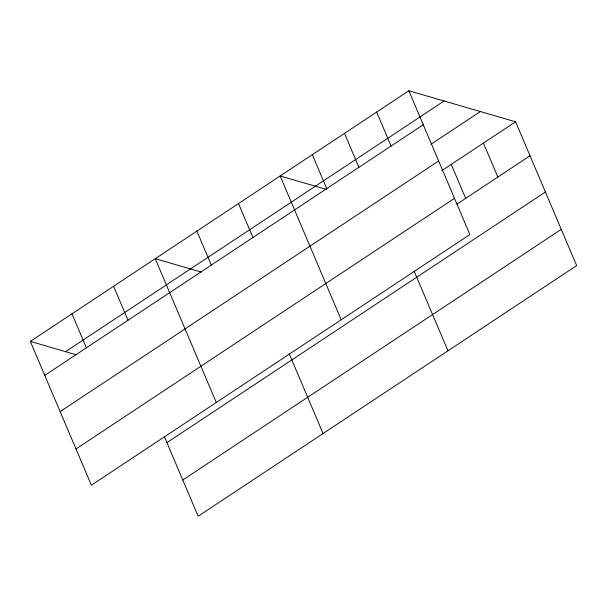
<?xml version="1.0" encoding="UTF-8"?>
<svg xmlns="http://www.w3.org/2000/svg" width="607" height="607" viewBox="0 0 607 607"><rect width="100%" height="100%" fill="white"/><g stroke="black" fill="none" stroke-linecap="round" stroke-linejoin="round"><path stroke-width="0.91" d="M408.845 90.754L469.879 234.552L91.391 485.213L30.35 341.407L408.845 90.754L515.609 121.787L576.65 265.593L198.155 516.246L164.353 436.608M65.586 351.65L444.074 100.997M44.766 375.369L423.254 124.708M430.94 144.284L480.38 111.551M60.154 411.614L438.641 160.961M441.85 170.635L515.609 121.787M76.004 448.96L454.491 198.307M457.048 204.073L530.025 155.749M166.917 442.655L545.412 191.994M182.775 480L561.263 229.34M326.278 189.384L280.153 175.977L341.195 319.775M201.38 272.103L155.255 258.696L216.289 402.494M30.35 341.407L76.474 354.822M483.438 143.093L497.854 177.054M451.267 164.398L465.683 198.36M376.666 112.06L391.083 146.014M414.156 271.177L447.966 350.816M344.495 133.365L358.912 167.32M312.324 154.671L326.741 188.625M238.521 203.55L252.937 237.504M289.258 353.896L323.061 433.527M196.888 231.123L211.297 265.077M113.615 286.269L128.031 320.223M71.983 313.842L86.399 347.796"/></g></svg>
